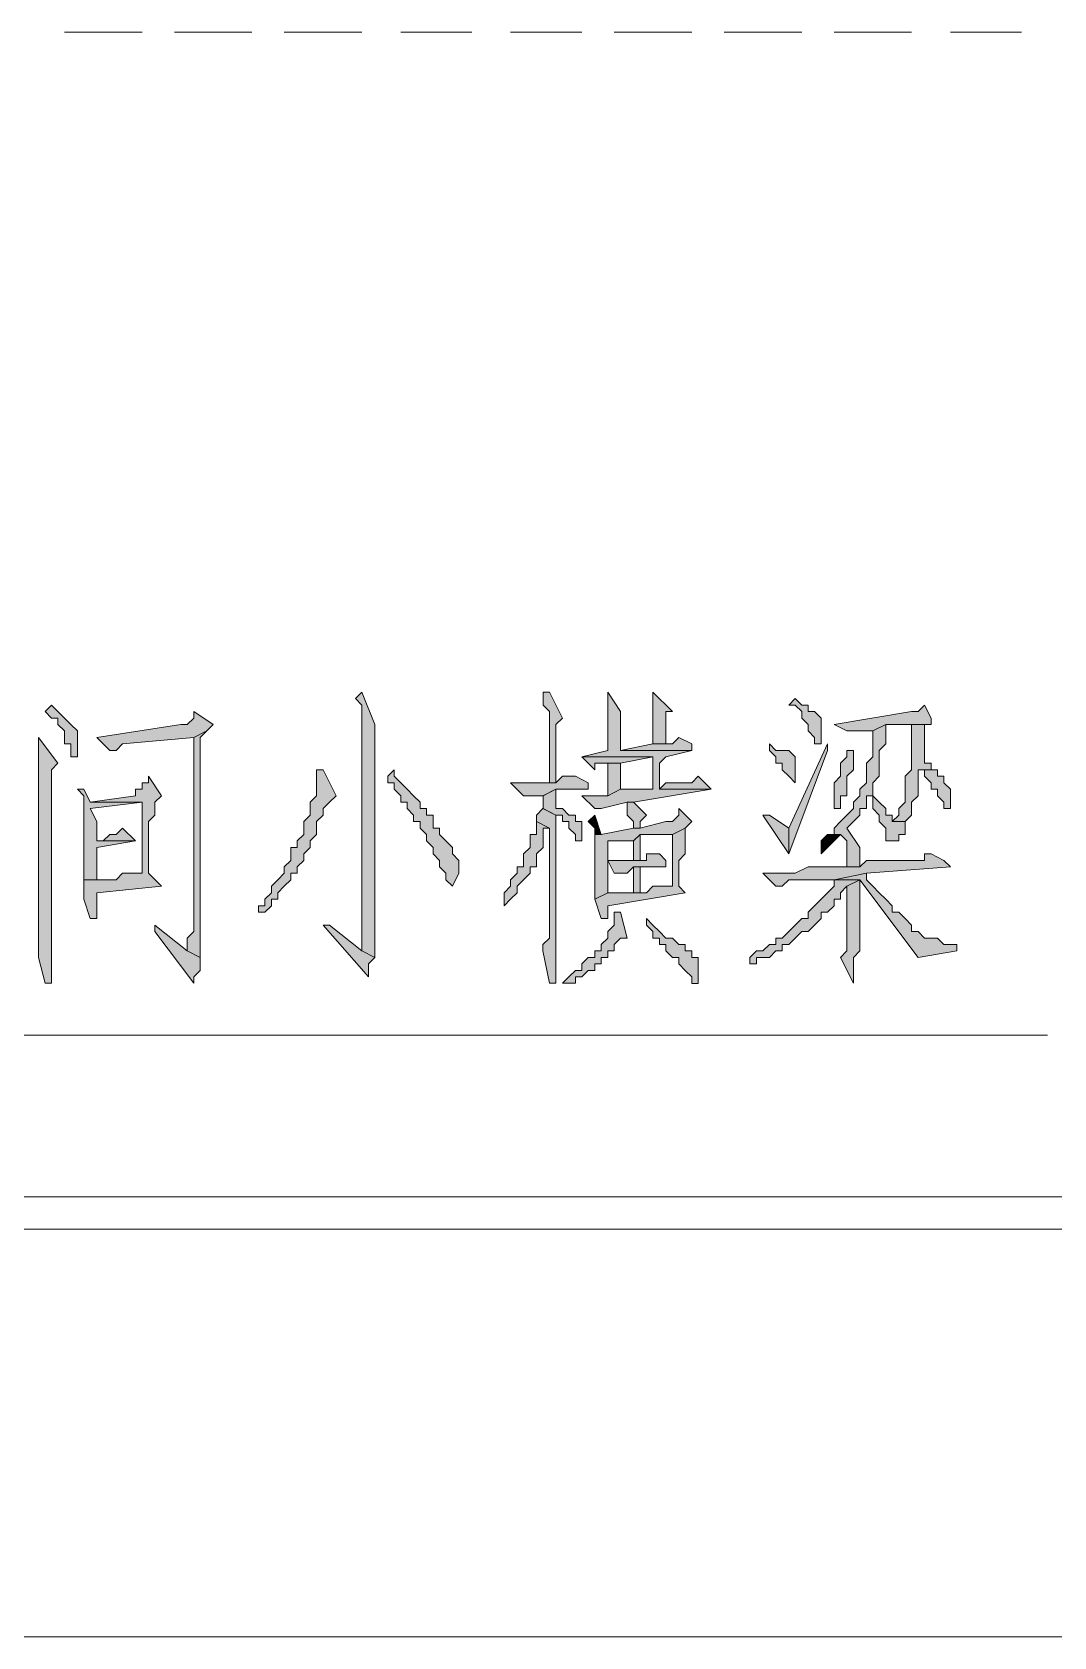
# Model space of a CAD drawing. Header units: millimetres. Extents: x 6 to 291, y 4 to 206.
# Drawn here: x 215.65 to 222.33, y 30.82 to 41.32 of the extents above; entities that cross this region are included whole.
import ezdxf

# ---------------------------------------------------------------- set-up
doc = ezdxf.new("R2010")
doc.units = ezdxf.units.MM
doc.layers.add('C00-00-00', color=7, linetype='Continuous')

msp = doc.modelspace()

# ---------------------------------------------------------------- hatches: boundary and pattern name
at = {"layer": 'C00-00-00'}
h = msp.add_hatch(color=256, dxfattribs=at)
h.dxf.hatch_style = 2
h.paths.add_polyline_path([(217.805003, 36.99934), (217.76267, 36.957007), (217.805003, 36.914674), (217.805003, 36.87234), (217.805003, 36.830007), (217.805003, 35.390674), (217.805003, 35.34834), (217.805003, 35.306007), (217.88967, 35.263674), (217.88967, 35.771674), (217.88967, 35.814007), (217.88967, 36.703007), (217.88967, 36.74534), (217.88967, 36.787674)])
h = msp.add_hatch(color=256, dxfattribs=at)
h.dxf.hatch_style = 2
h.paths.add_polyline_path([(219.032674, 36.99934), (218.99034, 36.99934), (218.99034, 36.914674), (219.032674, 36.87234), (219.032674, 36.406674), (219.075007, 36.406674), (219.075007, 36.49134), (219.075007, 36.533674), (219.075007, 36.787674), (219.11734, 36.830007)])
h = msp.add_hatch(color=256, dxfattribs=at)
h.dxf.hatch_style = 2
h.paths.add_polyline_path([(219.413674, 36.99934), (219.413674, 36.957007), (219.413674, 36.914674), (219.413674, 36.87234), (219.413674, 36.830007), (219.413674, 36.61834), (219.244341, 36.576007), (219.710008, 36.576007), (219.710008, 36.36434), (219.667674, 36.36434), (219.625341, 36.36434), (219.498341, 36.36434), (219.413674, 36.322007), (219.329008, 36.322007), (219.244341, 36.322007), (219.329008, 36.23734), (219.371341, 36.23734), (219.540674, 36.279674), (219.583008, 36.279674), (220.091008, 36.36434), (219.752341, 36.36434), (219.752341, 36.533674), (219.794674, 36.576007), (219.964008, 36.61834), (219.498341, 36.61834), (219.498341, 36.830007), (219.498341, 36.87234)])
h = msp.add_hatch(color=256, dxfattribs=at)
h.dxf.hatch_style = 2
h.paths.add_polyline_path([(219.710006, 36.99934), (219.710006, 36.957007), (219.710006, 36.830007), (219.710006, 36.660674), (219.794673, 36.660674), (219.794673, 36.703007), (219.794673, 36.87234), (219.837006, 36.87234)])
h = msp.add_hatch(color=256, dxfattribs=at)
h.dxf.hatch_style = 2
h.paths.add_polyline_path([(220.641329, 36.956998), (220.598996, 36.914665), (220.641329, 36.914665), (220.683662, 36.872331), (220.683662, 36.829998), (220.725996, 36.787665), (220.725996, 36.745331), (220.768329, 36.702998), (220.768329, 36.660665), (220.810662, 36.660665), (220.810662, 36.702998), (220.810662, 36.745331), (220.810662, 36.829998), (220.768329, 36.872331), (220.725996, 36.872331), (220.725996, 36.914665), (220.683662, 36.914665)])
h = msp.add_hatch(color=256, dxfattribs=at)
h.dxf.hatch_style = 2
h.paths.add_polyline_path([(215.773005, 36.914672), (215.730672, 36.872338), (215.773005, 36.830005), (215.815339, 36.830005), (215.815339, 36.787672), (215.857672, 36.745338), (215.857672, 36.703005), (215.857672, 36.660672), (215.900005, 36.660672), (215.900005, 36.618338), (215.900005, 36.576005), (215.942339, 36.576005), (215.942339, 36.745338), (215.900005, 36.787672), (215.857672, 36.830005), (215.815339, 36.872338)])
h = msp.add_hatch(color=256, dxfattribs=at)
h.dxf.hatch_style = 2
h.paths.add_polyline_path([(216.704328, 36.872329), (216.704328, 36.829996), (216.661994, 36.787663), (216.619661, 36.787663), (216.069328, 36.702996), (216.153994, 36.618329), (216.196328, 36.618329), (216.238661, 36.660663), (216.704328, 36.702996), (216.788994, 36.745329), (216.831328, 36.787663)])
h = msp.add_hatch(color=256, dxfattribs=at)
h.dxf.hatch_style = 2
h.paths.add_polyline_path([(221.487999, 36.914672), (221.445665, 36.872338), (221.403332, 36.872338), (220.895332, 36.787672), (220.979999, 36.745338), (221.022332, 36.745338), (221.149332, 36.745338), (221.233999, 36.787672), (221.403332, 36.787672), (221.530332, 36.787672), (221.530332, 36.830005)])
h = msp.add_hatch(color=256, dxfattribs=at)
h.dxf.hatch_style = 2
h.paths.add_polyline_path([(221.233993, 36.787677), (221.149326, 36.745343), (221.149326, 36.70301), (221.149326, 36.660677), (221.149326, 36.57601), (221.106993, 36.533677), (221.106993, 36.491343), (221.106993, 36.44901), (221.106993, 36.406677), (221.06466, 36.364343), (221.06466, 36.32201), (221.022326, 36.279677), (221.022326, 36.237343), (220.979993, 36.19501), (220.93766, 36.152677), (220.895326, 36.110343), (220.895326, 36.06801), (220.93766, 36.06801), (220.979993, 36.025677), (220.979993, 35.983343), (220.979993, 35.856343), (221.06466, 35.856343), (221.06466, 35.94101), (221.06466, 35.983343), (220.979993, 36.110343), (221.022326, 36.152677), (221.06466, 36.19501), (221.06466, 36.237343), (221.106993, 36.237343), (221.106993, 36.279677), (221.106993, 36.32201), (221.149326, 36.32201), (221.149326, 36.364343), (221.149326, 36.406677), (221.19166, 36.44901), (221.19166, 36.491343), (221.19166, 36.533677), (221.19166, 36.618343), (221.233993, 36.660677)])
h = msp.add_hatch(color=256, dxfattribs=at)
h.dxf.hatch_style = 2
h.paths.add_polyline_path([(221.530341, 36.787677), (221.403341, 36.787677), (221.403341, 36.618343), (221.403341, 36.57601), (221.403341, 36.491343), (221.361008, 36.44901), (221.361008, 36.406677), (221.361008, 36.364343), (221.361008, 36.279677), (221.318674, 36.237343), (221.318674, 36.19501), (221.276341, 36.152677), (221.361008, 36.152677), (221.403341, 36.19501), (221.403341, 36.237343), (221.403341, 36.279677), (221.445674, 36.32201), (221.445674, 36.364343), (221.445674, 36.406677), (221.445674, 36.491343), (221.530341, 36.491343), (221.530341, 36.533677), (221.488008, 36.533677), (221.488008, 36.70301), (221.488008, 36.745343), (221.488008, 36.787677)])
h = msp.add_hatch(color=256, dxfattribs=at)
h.dxf.hatch_style = 2
h.paths.add_polyline_path([(215.688337, 36.703008), (215.688337, 36.660675), (215.688337, 36.618342), (215.688337, 35.687008), (215.688337, 35.602342), (215.688337, 35.306008), (215.688337, 35.263675), (215.73067, 35.094342), (215.773003, 35.094342), (215.773003, 35.136675), (215.773003, 35.390675), (215.773003, 35.433008), (215.773003, 36.491342), (215.815337, 36.533675)])
h = msp.add_hatch(color=256, dxfattribs=at)
h.dxf.hatch_style = 2
h.paths.add_polyline_path([(216.788996, 36.745334), (216.704329, 36.703001), (216.704329, 35.433001), (216.661996, 35.390668), (216.661996, 35.306001), (216.746663, 35.263668), (216.746663, 36.279668), (216.746663, 36.322001), (216.746663, 36.703001)])
h = msp.add_hatch(color=256, dxfattribs=at)
h.dxf.hatch_style = 2
h.paths.add_polyline_path([(219.879328, 36.703008), (219.836994, 36.660675), (219.794661, 36.660675), (219.709994, 36.660675), (219.498328, 36.618342), (219.963994, 36.618342), (219.963994, 36.660675)])
h = msp.add_hatch(color=256, dxfattribs=at)
h.dxf.hatch_style = 2
h.paths.add_polyline_path([(220.472008, 36.660666), (220.472008, 36.618333), (220.514341, 36.575999), (220.514341, 36.533666), (220.556674, 36.533666), (220.556674, 36.491333), (220.599008, 36.448999), (220.641341, 36.406666), (220.641341, 36.533666), (220.641341, 36.575999), (220.599008, 36.618333), (220.556674, 36.618333), (220.514341, 36.618333)])
h = msp.add_hatch(color=256, dxfattribs=at)
h.dxf.hatch_style = 2
h.paths.add_polyline_path([(220.852992, 36.660666), (220.599003, 36.110328), (220.599003, 35.941007), (220.852992, 36.61834)])
h = msp.add_hatch(color=256, dxfattribs=at)
h.dxf.hatch_style = 2
h.paths.add_polyline_path([(219.244337, 36.575997), (219.329004, 36.491331), (219.329004, 36.533664), (219.371337, 36.533664), (219.413671, 36.533664), (219.498337, 36.533664), (219.710004, 36.575997)])
h = msp.add_hatch(color=256, dxfattribs=at)
h.dxf.hatch_style = 2
h.paths.add_polyline_path([(221.022329, 36.61834), (220.979996, 36.61834), (220.979996, 36.576006), (220.937663, 36.533673), (220.937663, 36.49134), (220.937663, 36.449006), (220.895329, 36.406673), (220.895329, 36.36434), (220.895329, 36.23734), (220.937663, 36.23734), (220.937663, 36.279673), (220.937663, 36.322006), (220.979996, 36.322006), (220.979996, 36.36434), (220.979996, 36.449006), (221.022329, 36.49134)])
h = msp.add_hatch(color=256, dxfattribs=at)
h.dxf.hatch_style = 2
h.paths.add_polyline_path([(216.407996, 36.449002), (216.407996, 36.406669), (216.365662, 36.406669), (216.365662, 36.364336), (216.323329, 36.364336), (216.323329, 36.322002), (216.026996, 36.279669), (216.365662, 36.279669), (216.365662, 35.814002), (216.323329, 35.814002), (216.238662, 35.814002), (216.196329, 35.771669), (216.111662, 35.771669), (216.069329, 35.771669), (215.984662, 35.771669), (215.984662, 35.729336), (215.984662, 35.687002), (215.984662, 35.644669), (216.026996, 35.517669), (216.069329, 35.517669), (216.069329, 35.560002), (216.069329, 35.687002), (216.492662, 35.729336), (216.407996, 35.814002), (216.407996, 36.152669), (216.450329, 36.195002), (216.450329, 36.279669), (216.492662, 36.322002)])
h = msp.add_hatch(color=256, dxfattribs=at)
h.dxf.hatch_style = 2
h.paths.add_polyline_path([(217.508671, 36.491329), (217.508671, 36.364329), (217.508671, 36.321995), (217.466338, 36.279662), (217.466338, 36.237329), (217.466338, 36.194995), (217.424004, 36.152662), (217.424004, 36.110329), (217.424004, 36.067995), (217.381671, 36.025662), (217.381671, 35.983329), (217.339338, 35.983329), (217.339338, 35.940995), (217.339338, 35.898662), (217.297004, 35.856329), (217.297004, 35.813995), (217.254671, 35.771662), (217.212338, 35.729329), (217.212338, 35.686995), (217.170004, 35.644662), (217.170004, 35.602329), (217.127671, 35.602329), (217.127671, 35.559995), (217.170004, 35.559995), (217.212338, 35.602329), (217.212338, 35.644662), (217.254671, 35.644662), (217.254671, 35.686995), (217.297004, 35.729329), (217.339338, 35.771662), (217.339338, 35.813995), (217.381671, 35.813995), (217.381671, 35.856329), (217.424004, 35.898662), (217.424004, 35.940995), (217.466338, 35.983329), (217.466338, 36.025662), (217.508671, 36.067995), (217.508671, 36.110329), (217.508671, 36.152662), (217.551004, 36.194995), (217.551004, 36.237329), (217.593338, 36.279662), (217.635671, 36.321995), (217.551004, 36.491329)])
h = msp.add_hatch(color=256, dxfattribs=at)
h.dxf.hatch_style = 2
h.paths.add_polyline_path([(218.016667, 36.491329), (217.974333, 36.448995), (217.974333, 36.406662), (218.016667, 36.406662), (218.016667, 36.364329), (218.059, 36.321995), (218.059, 36.279662), (218.101333, 36.279662), (218.101333, 36.237329), (218.143667, 36.194995), (218.143667, 36.152662), (218.186, 36.152662), (218.186, 36.110329), (218.228333, 36.067995), (218.228333, 36.025662), (218.270667, 35.983329), (218.270667, 35.940995), (218.313, 35.898662), (218.313, 35.856329), (218.355333, 35.813995), (218.355333, 35.771662), (218.397667, 35.729329), (218.44, 35.813995), (218.44, 35.898662), (218.397667, 35.940995), (218.397667, 35.983329), (218.355333, 36.025662), (218.313, 36.067995), (218.313, 36.110329), (218.270667, 36.110329), (218.270667, 36.152662), (218.270667, 36.194995), (218.228333, 36.194995), (218.228333, 36.237329), (218.186, 36.237329), (218.186, 36.279662), (218.143667, 36.321995), (218.101333, 36.364329), (218.059, 36.406662), (218.016667, 36.448995)])
h = msp.add_hatch(color=256, dxfattribs=at)
h.dxf.hatch_style = 2
h.paths.add_polyline_path([(219.201995, 36.449002), (219.159661, 36.449002), (219.117328, 36.449002), (219.074995, 36.406669), (218.947995, 36.406669), (218.905661, 36.406669), (218.778661, 36.406669), (218.863328, 36.322002), (218.905661, 36.322002), (218.990328, 36.322002), (219.074995, 36.364336), (219.286661, 36.364336), (219.286661, 36.406669)])
h = msp.add_hatch(color=256, dxfattribs=at)
h.dxf.hatch_style = 2
h.paths.add_polyline_path([(219.498327, 36.533671), (219.413674, 36.533671), (219.413674, 36.322008), (219.498327, 36.364334)])
h = msp.add_hatch(color=256, dxfattribs=at)
h.dxf.hatch_style = 2
h.paths.add_polyline_path([(220.006339, 36.449002), (219.964005, 36.406669), (219.921672, 36.406669), (219.794672, 36.406669), (219.752339, 36.364336), (220.091005, 36.364336)])
h = msp.add_hatch(color=256, dxfattribs=at)
h.dxf.hatch_style = 2
h.paths.add_polyline_path([(221.530341, 36.491329), (221.445674, 36.491329), (221.488008, 36.491329), (221.488008, 36.448995), (221.530341, 36.406662), (221.530341, 36.364329), (221.572674, 36.364329), (221.572674, 36.321995), (221.615008, 36.279662), (221.615008, 36.237329), (221.657341, 36.237329), (221.657341, 36.364329), (221.615008, 36.406662), (221.615008, 36.448995), (221.572674, 36.448995), (221.572674, 36.491329)])
h = msp.add_hatch(color=256, dxfattribs=at)
h.dxf.hatch_style = 2
h.paths.add_polyline_path([(215.984669, 36.364334), (215.942335, 36.364334), (215.984669, 36.322001), (215.984669, 36.110334), (215.984669, 36.068001), (215.984669, 35.771667), (216.069335, 35.771667), (216.069335, 35.983334), (216.323335, 36.025667), (216.069335, 36.025667), (216.069335, 36.152667), (216.027002, 36.237334), (216.365669, 36.279667), (216.027002, 36.279667)])
h = msp.add_hatch(color=256, dxfattribs=at)
h.dxf.hatch_style = 2
h.paths.add_polyline_path([(219.075, 36.364334), (218.990333, 36.322001), (218.990333, 36.237334), (219.075, 36.195001), (219.117333, 36.195001), (219.117333, 36.152667), (219.159667, 36.152667), (219.159667, 36.110334), (219.202, 36.068001), (219.202, 36.025667), (219.244333, 36.025667), (219.244333, 36.068001), (219.244333, 36.152667), (219.202, 36.152667), (219.202, 36.195001), (219.159667, 36.195001), (219.117333, 36.237334), (219.075, 36.237334), (219.075, 36.279667), (219.075, 36.322001)])
h = msp.add_hatch(color=256, dxfattribs=at)
h.dxf.hatch_style = 2
h.paths.add_polyline_path([(218.990331, 36.237339), (218.947998, 36.195006), (218.947998, 36.152672), (219.032665, 36.110339), (219.032665, 35.390672), (218.990331, 35.348339), (218.990331, 35.306006), (219.032665, 35.094339), (219.074998, 35.094339), (219.074998, 35.348339), (219.074998, 36.195006)])
h = msp.add_hatch(color=256, dxfattribs=at)
h.dxf.hatch_style = 2
h.paths.add_polyline_path([(219.879328, 36.237339), (219.879328, 36.195006), (219.836994, 36.152672), (219.794661, 36.152672), (219.625328, 36.110339), (219.582994, 36.110339), (219.371328, 36.068006), (219.328994, 36.068006), (219.328994, 35.983339), (219.328994, 35.941006), (219.328994, 35.687006), (219.328994, 35.644672), (219.413661, 35.687006), (219.413661, 35.856339), (219.413661, 35.898672), (219.413661, 36.025672), (219.582994, 36.025672), (219.625328, 36.068006), (219.836994, 36.068006), (219.921661, 36.110339), (219.963994, 36.152672)])
h = msp.add_hatch(color=256, dxfattribs=at)
h.dxf.hatch_style = 2
h.paths.add_polyline_path([(219.582996, 36.279665), (219.540662, 36.279665), (219.540662, 36.237332), (219.540662, 36.194999), (219.582996, 36.152665), (219.582996, 36.110332), (219.625329, 36.110332), (219.625329, 36.152665), (219.667662, 36.194999)])
h = msp.add_hatch(color=256, dxfattribs=at)
h.dxf.hatch_style = 2
h.paths.add_polyline_path([(221.14934, 36.322008), (221.14934, 36.279674), (221.14934, 36.237341), (221.191674, 36.195008), (221.191674, 36.152674), (221.234007, 36.110341), (221.234007, 36.068008), (221.234007, 36.025674), (221.27634, 36.025674), (221.318674, 36.025674), (221.318674, 36.068008), (221.361007, 36.068008), (221.361007, 36.110341), (221.361007, 36.152674), (221.27634, 36.152674), (221.27634, 36.195008), (221.234007, 36.195008), (221.234007, 36.237341), (221.191674, 36.279674)])
h = msp.add_hatch(color=256, dxfattribs=at)
h.dxf.hatch_style = 2
h.paths.add_polyline_path([(218.948005, 36.15267), (218.948005, 36.110337), (218.948005, 36.068004), (218.905672, 36.068004), (218.905672, 36.02567), (218.905672, 35.983337), (218.863339, 35.941004), (218.863339, 35.89867), (218.863339, 35.856337), (218.821005, 35.856337), (218.821005, 35.814004), (218.778672, 35.77167), (218.778672, 35.729337), (218.736339, 35.687004), (218.736339, 35.64467), (218.736339, 35.602337), (218.778672, 35.64467), (218.821005, 35.687004), (218.821005, 35.729337), (218.863339, 35.77167), (218.905672, 35.814004), (218.905672, 35.856337), (218.948005, 35.856337), (218.948005, 35.89867), (218.948005, 35.941004), (218.990339, 35.983337), (218.990339, 36.02567), (218.990339, 36.068004), (218.990339, 36.110337), (219.032672, 36.110337)])
h = msp.add_hatch(color=256, dxfattribs=at)
h.dxf.hatch_style = 2
h.paths.add_polyline_path([(219.329006, 36.194997), (219.286672, 36.152663), (219.329006, 36.11033), (219.329006, 36.067997), (219.371339, 36.067997)])
h = msp.add_hatch(color=256, dxfattribs=at)
h.dxf.hatch_style = 2
h.paths.add_polyline_path([(220.472008, 36.194997), (220.429665, 36.194997), (220.599003, 35.941007), (220.599003, 36.110328)])
h = msp.add_hatch(color=256, dxfattribs=at)
h.dxf.hatch_style = 2
h.paths.add_polyline_path([(216.238674, 36.110328), (216.196341, 36.067995), (216.154008, 36.067995), (216.111674, 36.025661), (216.069341, 36.025661), (216.323341, 36.025661)])
h = msp.add_hatch(color=256, dxfattribs=at)
h.dxf.hatch_style = 2
h.paths.add_polyline_path([(219.92167, 36.110328), (219.837003, 36.067995), (219.837003, 35.729328), (219.79467, 35.729328), (219.710003, 35.729328), (219.66767, 35.686995), (219.54067, 35.686995), (219.498337, 35.686995), (219.41367, 35.686995), (219.329003, 35.644661), (219.371337, 35.517661), (219.41367, 35.517661), (219.41367, 35.559995), (219.41367, 35.602328), (219.92167, 35.686995), (219.879337, 35.729328), (219.879337, 35.771661), (219.879337, 35.898661), (219.92167, 35.940995), (219.92167, 36.067995)])
h = msp.add_hatch(color=256, dxfattribs=at)
h.dxf.hatch_style = 2
h.paths.add_polyline_path([(219.625338, 36.068002), (219.582996, 36.025675), (219.582996, 35.898665), (219.625338, 35.898665)])
h = msp.add_hatch(color=256, dxfattribs=at)
h.dxf.hatch_style = 2
h.paths.add_polyline_path([(220.895335, 36.068002), (220.853001, 36.068002), (220.810668, 36.025669), (220.810668, 35.983335), (220.810668, 35.941002), (220.853001, 35.983335), (220.895335, 36.025669), (220.937668, 36.068002)])
h = msp.add_hatch(color=256, dxfattribs=at)
h.dxf.hatch_style = 2
h.paths.add_polyline_path([(219.752333, 35.941007), (219.709999, 35.941007), (219.667666, 35.941007), (219.667666, 35.898674), (219.540666, 35.898674), (219.498333, 35.898674), (219.413666, 35.898674), (219.455999, 35.814007), (219.498333, 35.814007), (219.540666, 35.814007), (219.582999, 35.85634), (219.625333, 35.85634), (219.794666, 35.85634), (219.794666, 35.898674)])
h = msp.add_hatch(color=256, dxfattribs=at)
h.dxf.hatch_style = 2
h.paths.add_polyline_path([(221.530341, 35.941007), (221.488008, 35.941007), (221.488008, 35.898674), (221.318674, 35.898674), (221.107008, 35.898674), (221.064674, 35.85634), (220.980008, 35.85634), (220.937674, 35.85634), (220.895341, 35.85634), (220.853008, 35.85634), (220.726008, 35.85634), (220.641341, 35.814007), (220.472008, 35.814007), (220.429674, 35.814007), (220.514341, 35.72934), (220.556674, 35.72934), (220.599008, 35.771674), (220.895341, 35.771674), (221.107008, 35.814007), (221.657341, 35.85634), (221.615008, 35.898674)])
h = msp.add_hatch(color=256, dxfattribs=at)
h.dxf.hatch_style = 2
h.paths.add_polyline_path([(219.625338, 35.856338), (219.582996, 35.856338), (219.582996, 35.687001), (219.625338, 35.687001), (219.625338, 35.77167)])
h = msp.add_hatch(color=256, dxfattribs=at)
h.dxf.hatch_style = 2
h.paths.add_polyline_path([(221.106998, 35.813996), (220.895331, 35.771663), (221.064665, 35.771663), (221.445665, 35.263663), (221.699665, 35.305996), (221.699665, 35.348329), (221.657331, 35.348329), (221.614998, 35.348329), (221.572665, 35.390663), (221.530331, 35.390663), (221.487998, 35.390663), (221.445665, 35.432996), (221.403331, 35.432996), (221.403331, 35.475329), (221.360998, 35.517663), (221.318665, 35.559996), (221.276331, 35.559996), (221.276331, 35.602329), (221.233998, 35.644663), (221.191665, 35.686996), (221.149331, 35.729329), (221.106998, 35.771663)])
h = msp.add_hatch(color=256, dxfattribs=at)
h.dxf.hatch_style = 2
h.paths.add_polyline_path([(220.895335, 35.77167), (220.895335, 35.729336), (220.853001, 35.687003), (220.810668, 35.64467), (220.768335, 35.602336), (220.726001, 35.560003), (220.726001, 35.51767), (220.683668, 35.51767), (220.641335, 35.475336), (220.599001, 35.433003), (220.556668, 35.39067), (220.514335, 35.39067), (220.514335, 35.348336), (220.472001, 35.348336), (220.429668, 35.306003), (220.387335, 35.306003), (220.345001, 35.26367), (220.345001, 35.221336), (220.387335, 35.221336), (220.387335, 35.26367), (220.429668, 35.26367), (220.472001, 35.26367), (220.514335, 35.306003), (220.556668, 35.306003), (220.556668, 35.348336), (220.599001, 35.348336), (220.641335, 35.39067), (220.683668, 35.433003), (220.726001, 35.433003), (220.768335, 35.475336), (220.810668, 35.51767), (220.810668, 35.560003), (220.853001, 35.560003), (220.895335, 35.602336), (220.895335, 35.64467), (220.937668, 35.64467), (220.937668, 35.687003), (220.980001, 35.729336), (221.064668, 35.77167)])
h = msp.add_hatch(color=256, dxfattribs=at)
h.dxf.hatch_style = 2
h.paths.add_polyline_path([(221.064672, 35.77167), (220.980005, 35.729336), (220.980005, 35.306003), (220.937672, 35.26367), (221.022339, 35.094336), (221.022339, 35.13667), (221.022339, 35.26367), (221.064672, 35.306003), (221.064672, 35.433003), (221.064672, 35.475336)])
h = msp.add_hatch(color=256, dxfattribs=at)
h.dxf.hatch_style = 2
h.paths.add_polyline_path([(219.456001, 35.560006), (219.456001, 35.517673), (219.456001, 35.47534), (219.413667, 35.433006), (219.413667, 35.390673), (219.371334, 35.34834), (219.371334, 35.306006), (219.329001, 35.306006), (219.329001, 35.263673), (219.286667, 35.263673), (219.244334, 35.22134), (219.244334, 35.179006), (219.202001, 35.179006), (219.159667, 35.136673), (219.117334, 35.09434), (219.159667, 35.09434), (219.202001, 35.09434), (219.202001, 35.136673), (219.244334, 35.136673), (219.286667, 35.179006), (219.329001, 35.179006), (219.329001, 35.22134), (219.371334, 35.22134), (219.371334, 35.263673), (219.413667, 35.263673), (219.413667, 35.306006), (219.456001, 35.306006), (219.456001, 35.34834), (219.498334, 35.390673), (219.540667, 35.390673), (219.498334, 35.560006)])
h = msp.add_hatch(color=256, dxfattribs=at)
h.dxf.hatch_style = 2
h.paths.add_polyline_path([(219.667664, 35.517664), (219.667664, 35.475331), (219.709997, 35.432997), (219.709997, 35.390664), (219.752331, 35.390664), (219.752331, 35.348331), (219.794664, 35.348331), (219.794664, 35.305997), (219.836997, 35.263664), (219.879331, 35.263664), (219.879331, 35.221331), (219.921664, 35.178997), (219.963997, 35.136664), (219.963997, 35.094331), (220.006331, 35.094331), (220.006331, 35.136664), (220.006331, 35.263664), (219.963997, 35.263664), (219.963997, 35.305997), (219.921664, 35.305997), (219.921664, 35.348331), (219.879331, 35.348331), (219.836997, 35.390664), (219.794664, 35.390664), (219.752331, 35.432997), (219.709997, 35.475331)])
h = msp.add_hatch(color=256, dxfattribs=at)
h.dxf.hatch_style = 2
h.paths.add_polyline_path([(216.450338, 35.475338), (216.450338, 35.433004), (216.704338, 35.094338), (216.704338, 35.136671), (216.746671, 35.179004), (216.746671, 35.221338), (216.746671, 35.263671), (216.662004, 35.306004)])
h = msp.add_hatch(color=256, dxfattribs=at)
h.dxf.hatch_style = 2
h.paths.add_polyline_path([(217.59334, 35.475338), (217.551006, 35.475338), (217.84734, 35.136671), (217.84734, 35.179004), (217.84734, 35.221338), (217.889673, 35.263671), (217.805006, 35.306004)])

# ---------------------------------------------------------------- linework, layer by layer
at = {"layer": 'C00-00-00', "lineweight": 5}
for points in [[(216.365669, 41.317342), (215.857674, 41.317342)], [(217.085328, 41.317342), (216.577333, 41.317342)], [(217.805003, 41.317342), (217.297008, 41.317342)], [(218.524662, 41.317342), (218.058993, 41.317342)], [(219.244337, 41.317342), (218.778668, 41.317342)], [(219.963996, 41.317342), (219.456001, 41.317342)], [(220.683671, 41.317342), (220.17566, 41.317342)], [(221.40333, 41.317342), (220.895335, 41.317342)], [(222.123005, 41.317342), (221.657336, 41.317342)], [(209.423005, 38.650338), (212.174662, 34.755663), (222.292326, 34.755663)], [(111.97167, 33.697329), (255.989672, 33.697329)], [(111.97167, 33.485666), (255.989672, 33.485666)], [(210.100338, 30.818661), (244.940669, 30.818661)]]:
    msp.add_lwpolyline(points, dxfattribs=at)
at = {"layer": 'C00-00-00', "lineweight": 13}
for points in [[(217.805003, 36.99934), (217.76267, 36.957007), (217.805003, 36.914674), (217.805003, 36.87234), (217.805003, 36.830007), (217.805003, 35.390674), (217.805003, 35.34834), (217.805003, 35.306007), (217.88967, 35.263674), (217.88967, 35.771674), (217.88967, 35.814007), (217.88967, 36.703007), (217.88967, 36.74534), (217.88967, 36.787674)], [(219.032674, 36.99934), (218.99034, 36.99934), (218.99034, 36.914674), (219.032674, 36.87234), (219.032674, 36.406674), (219.075007, 36.406674), (219.075007, 36.49134), (219.075007, 36.533674), (219.075007, 36.787674), (219.11734, 36.830007)], [(219.413674, 36.99934), (219.413674, 36.957007), (219.413674, 36.914674), (219.413674, 36.87234), (219.413674, 36.830007), (219.413674, 36.61834), (219.244341, 36.576007), (219.710008, 36.576007), (219.710008, 36.36434), (219.667674, 36.36434), (219.625341, 36.36434), (219.498341, 36.36434), (219.413674, 36.322007), (219.329008, 36.322007), (219.244341, 36.322007), (219.329008, 36.23734), (219.371341, 36.23734), (219.540674, 36.279674), (219.583008, 36.279674), (220.091008, 36.36434), (219.752341, 36.36434), (219.752341, 36.533674), (219.794674, 36.576007), (219.964008, 36.61834), (219.498341, 36.61834), (219.498341, 36.830007), (219.498341, 36.87234)], [(219.710006, 36.99934), (219.710006, 36.957007), (219.710006, 36.830007), (219.710006, 36.660674), (219.794673, 36.660674), (219.794673, 36.703007), (219.794673, 36.87234), (219.837006, 36.87234)], [(220.641329, 36.956998), (220.598996, 36.914665), (220.641329, 36.914665), (220.683662, 36.872331), (220.683662, 36.829998), (220.725996, 36.787665), (220.725996, 36.745331), (220.768329, 36.702998), (220.768329, 36.660665), (220.810662, 36.660665), (220.810662, 36.702998), (220.810662, 36.745331), (220.810662, 36.829998), (220.768329, 36.872331), (220.725996, 36.872331), (220.725996, 36.914665), (220.683662, 36.914665)], [(215.773005, 36.914672), (215.730672, 36.872338), (215.773005, 36.830005), (215.815339, 36.830005), (215.815339, 36.787672), (215.857672, 36.745338), (215.857672, 36.703005), (215.857672, 36.660672), (215.900005, 36.660672), (215.900005, 36.618338), (215.900005, 36.576005), (215.942339, 36.576005), (215.942339, 36.745338), (215.900005, 36.787672), (215.857672, 36.830005), (215.815339, 36.872338)], [(216.704328, 36.872329), (216.704328, 36.829996), (216.661994, 36.787663), (216.619661, 36.787663), (216.069328, 36.702996), (216.153994, 36.618329), (216.196328, 36.618329), (216.238661, 36.660663), (216.704328, 36.702996), (216.788994, 36.745329), (216.831328, 36.787663)], [(221.487999, 36.914672), (221.445665, 36.872338), (221.403332, 36.872338), (220.895332, 36.787672), (220.979999, 36.745338), (221.022332, 36.745338), (221.149332, 36.745338), (221.233999, 36.787672), (221.403332, 36.787672), (221.530332, 36.787672), (221.530332, 36.830005)], [(221.233993, 36.787677), (221.149326, 36.745343), (221.149326, 36.70301), (221.149326, 36.660677), (221.149326, 36.57601), (221.106993, 36.533677), (221.106993, 36.491343), (221.106993, 36.44901), (221.106993, 36.406677), (221.06466, 36.364343), (221.06466, 36.32201), (221.022326, 36.279677), (221.022326, 36.237343), (220.979993, 36.19501), (220.93766, 36.152677), (220.895326, 36.110343), (220.895326, 36.06801), (220.93766, 36.06801), (220.979993, 36.025677), (220.979993, 35.983343), (220.979993, 35.856343), (221.06466, 35.856343), (221.06466, 35.94101), (221.06466, 35.983343), (220.979993, 36.110343), (221.022326, 36.152677), (221.06466, 36.19501), (221.06466, 36.237343), (221.106993, 36.237343), (221.106993, 36.279677), (221.106993, 36.32201), (221.149326, 36.32201), (221.149326, 36.364343), (221.149326, 36.406677), (221.19166, 36.44901), (221.19166, 36.491343), (221.19166, 36.533677), (221.19166, 36.618343), (221.233993, 36.660677)], [(221.530341, 36.787677), (221.403341, 36.787677), (221.403341, 36.618343), (221.403341, 36.57601), (221.403341, 36.491343), (221.361008, 36.44901), (221.361008, 36.406677), (221.361008, 36.364343), (221.361008, 36.279677), (221.318674, 36.237343), (221.318674, 36.19501), (221.276341, 36.152677), (221.361008, 36.152677), (221.403341, 36.19501), (221.403341, 36.237343), (221.403341, 36.279677), (221.445674, 36.32201), (221.445674, 36.364343), (221.445674, 36.406677), (221.445674, 36.491343), (221.530341, 36.491343), (221.530341, 36.533677), (221.488008, 36.533677), (221.488008, 36.70301), (221.488008, 36.745343), (221.488008, 36.787677)], [(215.688337, 36.703008), (215.688337, 36.660675), (215.688337, 36.618342), (215.688337, 35.687008), (215.688337, 35.602342), (215.688337, 35.306008), (215.688337, 35.263675), (215.73067, 35.094342), (215.773003, 35.094342), (215.773003, 35.136675), (215.773003, 35.390675), (215.773003, 35.433008), (215.773003, 36.491342), (215.815337, 36.533675)], [(216.788996, 36.745334), (216.704329, 36.703001), (216.704329, 35.433001), (216.661996, 35.390668), (216.661996, 35.306001), (216.746663, 35.263668), (216.746663, 36.279668), (216.746663, 36.322001), (216.746663, 36.703001)], [(219.879328, 36.703008), (219.836994, 36.660675), (219.794661, 36.660675), (219.709994, 36.660675), (219.498328, 36.618342), (219.963994, 36.618342), (219.963994, 36.660675)], [(220.472008, 36.660666), (220.472008, 36.618333), (220.514341, 36.575999), (220.514341, 36.533666), (220.556674, 36.533666), (220.556674, 36.491333), (220.599008, 36.448999), (220.641341, 36.406666), (220.641341, 36.533666), (220.641341, 36.575999), (220.599008, 36.618333), (220.556674, 36.618333), (220.514341, 36.618333)], [(220.852992, 36.660666), (220.599003, 36.110328), (220.599003, 35.941007), (220.852992, 36.61834)], [(219.244337, 36.575997), (219.329004, 36.491331), (219.329004, 36.533664), (219.371337, 36.533664), (219.413671, 36.533664), (219.498337, 36.533664), (219.710004, 36.575997)], [(221.022329, 36.61834), (220.979996, 36.61834), (220.979996, 36.576006), (220.937663, 36.533673), (220.937663, 36.49134), (220.937663, 36.449006), (220.895329, 36.406673), (220.895329, 36.36434), (220.895329, 36.23734), (220.937663, 36.23734), (220.937663, 36.279673), (220.937663, 36.322006), (220.979996, 36.322006), (220.979996, 36.36434), (220.979996, 36.449006), (221.022329, 36.49134)], [(216.407996, 36.449002), (216.407996, 36.406669), (216.365662, 36.406669), (216.365662, 36.364336), (216.323329, 36.364336), (216.323329, 36.322002), (216.026996, 36.279669), (216.365662, 36.279669), (216.365662, 35.814002), (216.323329, 35.814002), (216.238662, 35.814002), (216.196329, 35.771669), (216.111662, 35.771669), (216.069329, 35.771669), (215.984662, 35.771669), (215.984662, 35.729336), (215.984662, 35.687002), (215.984662, 35.644669), (216.026996, 35.517669), (216.069329, 35.517669), (216.069329, 35.560002), (216.069329, 35.687002), (216.492662, 35.729336), (216.407996, 35.814002), (216.407996, 36.152669), (216.450329, 36.195002), (216.450329, 36.279669), (216.492662, 36.322002)], [(217.508671, 36.491329), (217.508671, 36.364329), (217.508671, 36.321995), (217.466338, 36.279662), (217.466338, 36.237329), (217.466338, 36.194995), (217.424004, 36.152662), (217.424004, 36.110329), (217.424004, 36.067995), (217.381671, 36.025662), (217.381671, 35.983329), (217.339338, 35.983329), (217.339338, 35.940995), (217.339338, 35.898662), (217.297004, 35.856329), (217.297004, 35.813995), (217.254671, 35.771662), (217.212338, 35.729329), (217.212338, 35.686995), (217.170004, 35.644662), (217.170004, 35.602329), (217.127671, 35.602329), (217.127671, 35.559995), (217.170004, 35.559995), (217.212338, 35.602329), (217.212338, 35.644662), (217.254671, 35.644662), (217.254671, 35.686995), (217.297004, 35.729329), (217.339338, 35.771662), (217.339338, 35.813995), (217.381671, 35.813995), (217.381671, 35.856329), (217.424004, 35.898662), (217.424004, 35.940995), (217.466338, 35.983329), (217.466338, 36.025662), (217.508671, 36.067995), (217.508671, 36.110329), (217.508671, 36.152662), (217.551004, 36.194995), (217.551004, 36.237329), (217.593338, 36.279662), (217.635671, 36.321995), (217.551004, 36.491329)], [(218.016667, 36.491329), (217.974333, 36.448995), (217.974333, 36.406662), (218.016667, 36.406662), (218.016667, 36.364329), (218.059, 36.321995), (218.059, 36.279662), (218.101333, 36.279662), (218.101333, 36.237329), (218.143667, 36.194995), (218.143667, 36.152662), (218.186, 36.152662), (218.186, 36.110329), (218.228333, 36.067995), (218.228333, 36.025662), (218.270667, 35.983329), (218.270667, 35.940995), (218.313, 35.898662), (218.313, 35.856329), (218.355333, 35.813995), (218.355333, 35.771662), (218.397667, 35.729329), (218.44, 35.813995), (218.44, 35.898662), (218.397667, 35.940995), (218.397667, 35.983329), (218.355333, 36.025662), (218.313, 36.067995), (218.313, 36.110329), (218.270667, 36.110329), (218.270667, 36.152662), (218.270667, 36.194995), (218.228333, 36.194995), (218.228333, 36.237329), (218.186, 36.237329), (218.186, 36.279662), (218.143667, 36.321995), (218.101333, 36.364329), (218.059, 36.406662), (218.016667, 36.448995)], [(219.201995, 36.449002), (219.159661, 36.449002), (219.117328, 36.449002), (219.074995, 36.406669), (218.947995, 36.406669), (218.905661, 36.406669), (218.778661, 36.406669), (218.863328, 36.322002), (218.905661, 36.322002), (218.990328, 36.322002), (219.074995, 36.364336), (219.286661, 36.364336), (219.286661, 36.406669)], [(219.498327, 36.533671), (219.413674, 36.533671), (219.413674, 36.322008), (219.498327, 36.364334)], [(220.006339, 36.449002), (219.964005, 36.406669), (219.921672, 36.406669), (219.794672, 36.406669), (219.752339, 36.364336), (220.091005, 36.364336)], [(221.530341, 36.491329), (221.445674, 36.491329), (221.488008, 36.491329), (221.488008, 36.448995), (221.530341, 36.406662), (221.530341, 36.364329), (221.572674, 36.364329), (221.572674, 36.321995), (221.615008, 36.279662), (221.615008, 36.237329), (221.657341, 36.237329), (221.657341, 36.364329), (221.615008, 36.406662), (221.615008, 36.448995), (221.572674, 36.448995), (221.572674, 36.491329)], [(215.984669, 36.364334), (215.942335, 36.364334), (215.984669, 36.322001), (215.984669, 36.110334), (215.984669, 36.068001), (215.984669, 35.771667), (216.069335, 35.771667), (216.069335, 35.983334), (216.323335, 36.025667), (216.069335, 36.025667), (216.069335, 36.152667), (216.027002, 36.237334), (216.365669, 36.279667), (216.027002, 36.279667)], [(219.075, 36.364334), (218.990333, 36.322001), (218.990333, 36.237334), (219.075, 36.195001), (219.117333, 36.195001), (219.117333, 36.152667), (219.159667, 36.152667), (219.159667, 36.110334), (219.202, 36.068001), (219.202, 36.025667), (219.244333, 36.025667), (219.244333, 36.068001), (219.244333, 36.152667), (219.202, 36.152667), (219.202, 36.195001), (219.159667, 36.195001), (219.117333, 36.237334), (219.075, 36.237334), (219.075, 36.279667), (219.075, 36.322001)], [(218.990331, 36.237339), (218.947998, 36.195006), (218.947998, 36.152672), (219.032665, 36.110339), (219.032665, 35.390672), (218.990331, 35.348339), (218.990331, 35.306006), (219.032665, 35.094339), (219.074998, 35.094339), (219.074998, 35.348339), (219.074998, 36.195006)], [(219.879328, 36.237339), (219.879328, 36.195006), (219.836994, 36.152672), (219.794661, 36.152672), (219.625328, 36.110339), (219.582994, 36.110339), (219.371328, 36.068006), (219.328994, 36.068006), (219.328994, 35.983339), (219.328994, 35.941006), (219.328994, 35.687006), (219.328994, 35.644672), (219.413661, 35.687006), (219.413661, 35.856339), (219.413661, 35.898672), (219.413661, 36.025672), (219.582994, 36.025672), (219.625328, 36.068006), (219.836994, 36.068006), (219.921661, 36.110339), (219.963994, 36.152672)], [(219.582996, 36.279665), (219.540662, 36.279665), (219.540662, 36.237332), (219.540662, 36.194999), (219.582996, 36.152665), (219.582996, 36.110332), (219.625329, 36.110332), (219.625329, 36.152665), (219.667662, 36.194999)], [(221.14934, 36.322008), (221.14934, 36.279674), (221.14934, 36.237341), (221.191674, 36.195008), (221.191674, 36.152674), (221.234007, 36.110341), (221.234007, 36.068008), (221.234007, 36.025674), (221.27634, 36.025674), (221.318674, 36.025674), (221.318674, 36.068008), (221.361007, 36.068008), (221.361007, 36.110341), (221.361007, 36.152674), (221.27634, 36.152674), (221.27634, 36.195008), (221.234007, 36.195008), (221.234007, 36.237341), (221.191674, 36.279674)], [(218.948005, 36.15267), (218.948005, 36.110337), (218.948005, 36.068004), (218.905672, 36.068004), (218.905672, 36.02567), (218.905672, 35.983337), (218.863339, 35.941004), (218.863339, 35.89867), (218.863339, 35.856337), (218.821005, 35.856337), (218.821005, 35.814004), (218.778672, 35.77167), (218.778672, 35.729337), (218.736339, 35.687004), (218.736339, 35.64467), (218.736339, 35.602337), (218.778672, 35.64467), (218.821005, 35.687004), (218.821005, 35.729337), (218.863339, 35.77167), (218.905672, 35.814004), (218.905672, 35.856337), (218.948005, 35.856337), (218.948005, 35.89867), (218.948005, 35.941004), (218.990339, 35.983337), (218.990339, 36.02567), (218.990339, 36.068004), (218.990339, 36.110337), (219.032672, 36.110337)], [(219.329006, 36.194997), (219.286672, 36.152663), (219.329006, 36.11033), (219.329006, 36.067997), (219.371339, 36.067997)], [(220.472008, 36.194997), (220.429665, 36.194997), (220.599003, 35.941007), (220.599003, 36.110328)], [(216.238674, 36.110328), (216.196341, 36.067995), (216.154008, 36.067995), (216.111674, 36.025661), (216.069341, 36.025661), (216.323341, 36.025661)], [(219.92167, 36.110328), (219.837003, 36.067995), (219.837003, 35.729328), (219.79467, 35.729328), (219.710003, 35.729328), (219.66767, 35.686995), (219.54067, 35.686995), (219.498337, 35.686995), (219.41367, 35.686995), (219.329003, 35.644661), (219.371337, 35.517661), (219.41367, 35.517661), (219.41367, 35.559995), (219.41367, 35.602328), (219.92167, 35.686995), (219.879337, 35.729328), (219.879337, 35.771661), (219.879337, 35.898661), (219.92167, 35.940995), (219.92167, 36.067995)], [(219.625338, 36.068002), (219.582996, 36.025675), (219.582996, 35.898665), (219.625338, 35.898665)], [(220.895335, 36.068002), (220.853001, 36.068002), (220.810668, 36.025669), (220.810668, 35.983335), (220.810668, 35.941002), (220.853001, 35.983335), (220.895335, 36.025669), (220.937668, 36.068002)], [(219.752333, 35.941007), (219.709999, 35.941007), (219.667666, 35.941007), (219.667666, 35.898674), (219.540666, 35.898674), (219.498333, 35.898674), (219.413666, 35.898674), (219.455999, 35.814007), (219.498333, 35.814007), (219.540666, 35.814007), (219.582999, 35.85634), (219.625333, 35.85634), (219.794666, 35.85634), (219.794666, 35.898674)], [(221.530341, 35.941007), (221.488008, 35.941007), (221.488008, 35.898674), (221.318674, 35.898674), (221.107008, 35.898674), (221.064674, 35.85634), (220.980008, 35.85634), (220.937674, 35.85634), (220.895341, 35.85634), (220.853008, 35.85634), (220.726008, 35.85634), (220.641341, 35.814007), (220.472008, 35.814007), (220.429674, 35.814007), (220.514341, 35.72934), (220.556674, 35.72934), (220.599008, 35.771674), (220.895341, 35.771674), (221.107008, 35.814007), (221.657341, 35.85634), (221.615008, 35.898674)], [(219.625338, 35.856338), (219.582996, 35.856338), (219.582996, 35.687001), (219.625338, 35.687001), (219.625338, 35.77167)], [(221.106998, 35.813996), (220.895331, 35.771663), (221.064665, 35.771663), (221.445665, 35.263663), (221.699665, 35.305996), (221.699665, 35.348329), (221.657331, 35.348329), (221.614998, 35.348329), (221.572665, 35.390663), (221.530331, 35.390663), (221.487998, 35.390663), (221.445665, 35.432996), (221.403331, 35.432996), (221.403331, 35.475329), (221.360998, 35.517663), (221.318665, 35.559996), (221.276331, 35.559996), (221.276331, 35.602329), (221.233998, 35.644663), (221.191665, 35.686996), (221.149331, 35.729329), (221.106998, 35.771663)], [(220.895335, 35.77167), (220.895335, 35.729336), (220.853001, 35.687003), (220.810668, 35.64467), (220.768335, 35.602336), (220.726001, 35.560003), (220.726001, 35.51767), (220.683668, 35.51767), (220.641335, 35.475336), (220.599001, 35.433003), (220.556668, 35.39067), (220.514335, 35.39067), (220.514335, 35.348336), (220.472001, 35.348336), (220.429668, 35.306003), (220.387335, 35.306003), (220.345001, 35.26367), (220.345001, 35.221336), (220.387335, 35.221336), (220.387335, 35.26367), (220.429668, 35.26367), (220.472001, 35.26367), (220.514335, 35.306003), (220.556668, 35.306003), (220.556668, 35.348336), (220.599001, 35.348336), (220.641335, 35.39067), (220.683668, 35.433003), (220.726001, 35.433003), (220.768335, 35.475336), (220.810668, 35.51767), (220.810668, 35.560003), (220.853001, 35.560003), (220.895335, 35.602336), (220.895335, 35.64467), (220.937668, 35.64467), (220.937668, 35.687003), (220.980001, 35.729336), (221.064668, 35.77167)], [(221.064672, 35.77167), (220.980005, 35.729336), (220.980005, 35.306003), (220.937672, 35.26367), (221.022339, 35.094336), (221.022339, 35.13667), (221.022339, 35.26367), (221.064672, 35.306003), (221.064672, 35.433003), (221.064672, 35.475336)], [(219.456001, 35.560006), (219.456001, 35.517673), (219.456001, 35.47534), (219.413667, 35.433006), (219.413667, 35.390673), (219.371334, 35.34834), (219.371334, 35.306006), (219.329001, 35.306006), (219.329001, 35.263673), (219.286667, 35.263673), (219.244334, 35.22134), (219.244334, 35.179006), (219.202001, 35.179006), (219.159667, 35.136673), (219.117334, 35.09434), (219.159667, 35.09434), (219.202001, 35.09434), (219.202001, 35.136673), (219.244334, 35.136673), (219.286667, 35.179006), (219.329001, 35.179006), (219.329001, 35.22134), (219.371334, 35.22134), (219.371334, 35.263673), (219.413667, 35.263673), (219.413667, 35.306006), (219.456001, 35.306006), (219.456001, 35.34834), (219.498334, 35.390673), (219.540667, 35.390673), (219.498334, 35.560006)], [(219.667664, 35.517664), (219.667664, 35.475331), (219.709997, 35.432997), (219.709997, 35.390664), (219.752331, 35.390664), (219.752331, 35.348331), (219.794664, 35.348331), (219.794664, 35.305997), (219.836997, 35.263664), (219.879331, 35.263664), (219.879331, 35.221331), (219.921664, 35.178997), (219.963997, 35.136664), (219.963997, 35.094331), (220.006331, 35.094331), (220.006331, 35.136664), (220.006331, 35.263664), (219.963997, 35.263664), (219.963997, 35.305997), (219.921664, 35.305997), (219.921664, 35.348331), (219.879331, 35.348331), (219.836997, 35.390664), (219.794664, 35.390664), (219.752331, 35.432997), (219.709997, 35.475331)], [(216.450338, 35.475338), (216.450338, 35.433004), (216.704338, 35.094338), (216.704338, 35.136671), (216.746671, 35.179004), (216.746671, 35.221338), (216.746671, 35.263671), (216.662004, 35.306004)], [(217.59334, 35.475338), (217.551006, 35.475338), (217.84734, 35.136671), (217.84734, 35.179004), (217.84734, 35.221338), (217.889673, 35.263671), (217.805006, 35.306004)]]:
    msp.add_lwpolyline(points, close=True, dxfattribs=at)

doc.saveas('drawing.dxf')
